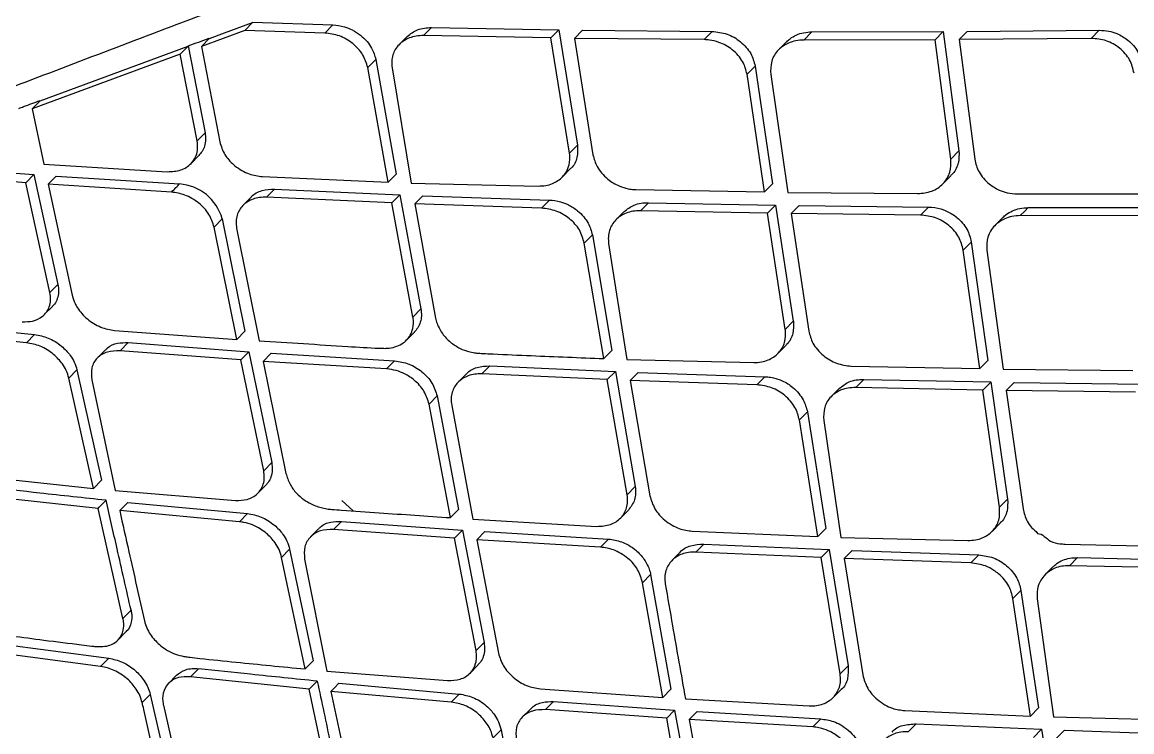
# Model space of a CAD drawing. Extents: x 939 to 1039, y 781 to 934.
# Drawn here: x 1022.764 to 1024.192, y 880.411 to 881.324 of the extents above; entities that cross this region are included whole.
import ezdxf

# ---------------------------------------------------------------- set-up
doc = ezdxf.new("R2010")
doc.units = 0
doc.header["$MEASUREMENT"] = 0
doc.layers.add('1', color=4, linetype='Continuous')

# ---------------------------------------------------------------- blocks, each defined once
blk = doc.blocks.new('Envoy')
at = {"layer": '1', "color": 3, "linetype": 'Continuous', "lineweight": 25}
for p, q in [((84.3708, 82.1359), (84.407, 82.1493)), ((84.3971, 82.139), (84.4074, 82.1494)), ((84.4069, 82.1495), (84.5101, 82.1461)), ((84.4998, 82.1356), (84.5101, 82.1461)), ((84.3971, 82.139), (84.3411, 82.1183)), ((84.3514, 82.1287), (84.3708, 82.1359)), ((84.4998, 82.1356), (84.3971, 82.139)), ((84.606, 82.1312), (84.5956, 82.1207)), ((84.6271, 82.1323), (84.6374, 82.1427)), ((84.7909, 82.1292), (84.6271, 82.1323)), ((84.6374, 82.1427), (84.8012, 82.1396)), ((84.8012, 82.1396), (84.7909, 82.1292)), ((84.8012, 82.1396), (84.8251, 81.9914)), ((84.8211, 82.1287), (84.8314, 82.1392)), ((84.8314, 82.1392), (84.9983, 82.1376)), ((84.988, 82.1271), (84.9983, 82.1376)), ((85.1165, 82.1266), (85.1268, 82.1371)), ((85.1268, 82.1371), (85.2957, 82.1375)), ((85.2853, 82.1269), (85.2957, 82.1374)), ((85.2957, 82.1375), (85.316, 81.9838)), ((85.3265, 82.1376), (85.4966, 82.1392)), ((85.4862, 82.1287), (85.4966, 82.1392)), ((84.1337, 82.0483), (84.3243, 82.1187)), ((84.3139, 82.1082), (84.3242, 82.1187)), ((84.3242, 82.1189), (84.3459, 82.0073)), ((84.3514, 82.1288), (84.3411, 82.1183)), ((84.3411, 82.1183), (84.3648, 81.9954)), ((84.8148, 81.9809), (84.7909, 82.1292)), ((84.8211, 82.1287), (84.845, 81.9788)), ((84.988, 82.1271), (84.8211, 82.1287)), ((85.0944, 82.1245), (85.0839, 82.1139)), ((85.2853, 82.1269), (85.1165, 82.1266)), ((85.3056, 81.9733), (85.2853, 82.1269)), ((85.4862, 82.1287), (85.3161, 82.1271)), ((85.3161, 82.1271), (85.3362, 81.9733)), ((84.3139, 82.1082), (84.1234, 82.0378)), ((84.3356, 81.9969), (84.3139, 82.1082)), ((84.5552, 82.0911), (84.5655, 82.1016)), ((84.5815, 81.9436), (84.5552, 82.0911)), ((84.5655, 82.1016), (84.5918, 81.9541)), ((84.5865, 82.0906), (84.611, 81.9425)), ((85.0536, 82.093), (85.0433, 82.0825)), ((85.0537, 82.093), (85.076, 81.9414)), ((85.0657, 81.931), (85.0433, 82.0825)), ((85.0737, 82.0823), (85.0958, 81.9305)), ((84.1234, 82.0378), (84.1337, 82.0483)), ((84.1234, 82.0378), (84.1384, 81.9669)), ((84.3459, 82.0073), (84.3356, 81.9969)), ((84.8148, 81.9809), (84.8251, 81.9914)), ((84.3275, 81.9674), (84.3378, 81.9778)), ((85.3056, 81.9733), (85.316, 81.9838)), ((83.9707, 81.9655), (84.1257, 81.9534)), ((84.1384, 81.9669), (84.2973, 81.9571)), ((84.8055, 81.9502), (84.8158, 81.9606)), ((84.1154, 81.9429), (83.9604, 81.955)), ((84.1154, 81.9429), (84.1257, 81.9534)), ((84.1257, 81.9534), (84.1565, 81.8121)), ((84.144, 81.9409), (84.1543, 81.9514)), ((84.1543, 81.9514), (84.3129, 81.9413)), ((84.4199, 81.9507), (84.5815, 81.9437)), ((84.5815, 81.9436), (84.5918, 81.9541)), ((85.2952, 81.9415), (85.3055, 81.9519)), ((84.1462, 81.8017), (84.1154, 81.9429)), ((84.3026, 81.9308), (84.144, 81.9409)), ((84.144, 81.9409), (84.1748, 81.798)), ((84.425, 81.9242), (84.4353, 81.9346)), ((84.4353, 81.9346), (84.5967, 81.9274)), ((84.611, 81.9425), (84.7745, 81.9386)), ((84.9001, 81.934), (85.0657, 81.931)), ((85.0657, 81.931), (85.076, 81.9414)), ((84.405, 81.9243), (84.3946, 81.9137)), ((84.5864, 81.9169), (84.425, 81.9242)), ((84.5864, 81.9169), (84.5967, 81.9273)), ((84.5967, 81.9274), (84.6236, 81.7805)), ((84.6158, 81.9158), (84.6261, 81.9262)), ((84.6261, 81.9262), (84.7892, 81.9206)), ((84.7789, 81.9102), (84.7891, 81.9206)), ((84.9061, 81.9068), (84.9164, 81.9172)), ((84.9164, 81.9172), (85.0801, 81.914)), ((85.0958, 81.9305), (85.2627, 81.9289)), ((85.3912, 81.9284), (85.5599, 81.9286)), ((84.6133, 81.77), (84.5864, 81.9169)), ((84.6158, 81.9158), (84.6425, 81.7686)), ((84.7789, 81.9102), (84.6158, 81.9158)), ((84.8849, 81.9056), (84.8745, 81.8951)), ((85.0698, 81.9035), (84.9061, 81.9068)), ((85.0801, 81.914), (85.0698, 81.9035)), ((85.0925, 81.7541), (85.0698, 81.9035)), ((85.0801, 81.914), (85.1028, 81.7646)), ((85.0999, 81.9031), (85.1102, 81.9135)), ((85.2666, 81.9012), (85.0999, 81.9031)), ((85.0999, 81.9031), (85.1227, 81.752)), ((85.1102, 81.9135), (85.2769, 81.9116)), ((85.2666, 81.9012), (85.2769, 81.9116)), ((85.4052, 81.9109), (85.5737, 81.911)), ((84.3576, 81.8859), (84.3679, 81.8963)), ((84.3679, 81.8963), (84.397, 81.7517)), ((85.3727, 81.8984), (85.3623, 81.8878)), ((85.5634, 81.9004), (85.3949, 81.9005)), ((84.3867, 81.7412), (84.3576, 81.8859)), ((84.3865, 81.8842), (84.4154, 81.7393)), ((84.8339, 81.8653), (84.8442, 81.8757)), ((84.8442, 81.8757), (84.8692, 81.727)), ((84.859, 81.7165), (84.8339, 81.8653)), ((84.8652, 81.8648), (84.8885, 81.7154)), ((85.3215, 81.8562), (85.3319, 81.8666)), ((85.3319, 81.8667), (85.3531, 81.714)), ((85.3428, 81.7036), (85.3215, 81.8562)), ((85.3519, 81.8559), (85.3729, 81.7031)), ((84.1462, 81.8017), (84.1565, 81.8121)), ((84.139, 81.7731), (84.1494, 81.7835)), ((84.6133, 81.77), (84.6236, 81.7805)), ((83.9729, 81.7625), (84.1265, 81.7474)), ((85.0925, 81.7541), (85.1028, 81.7646)), ((84.1162, 81.7369), (83.9625, 81.752)), ((84.1162, 81.7369), (84.1265, 81.7474)), ((84.2295, 81.7527), (84.3867, 81.7412)), ((84.3867, 81.7412), (84.397, 81.7517)), ((84.6049, 81.7402), (84.6152, 81.7506)), ((84.2366, 81.7266), (84.2469, 81.7371)), ((84.2469, 81.7371), (84.4023, 81.7254)), ((85.083, 81.7231), (85.0933, 81.7335)), ((84.2178, 81.7279), (84.2073, 81.7173)), ((84.392, 81.715), (84.2366, 81.7266)), ((84.4023, 81.7254), (84.392, 81.715)), ((84.4023, 81.7254), (84.4316, 81.5826)), ((84.4207, 81.713), (84.431, 81.7235)), ((84.431, 81.7235), (84.5898, 81.7137)), ((84.859, 81.7165), (84.8692, 81.727)), ((84.4213, 81.5722), (84.392, 81.715)), ((84.4207, 81.713), (84.45, 81.5686)), ((84.5795, 81.7032), (84.4207, 81.713)), ((84.5795, 81.7032), (84.5898, 81.7137)), ((84.7021, 81.6968), (84.7124, 81.7072)), ((84.7124, 81.7072), (84.8738, 81.7)), ((84.8885, 81.7154), (85.0519, 81.7115)), ((85.1774, 81.7068), (85.3428, 81.7036)), ((85.3428, 81.7036), (85.3531, 81.714)), ((85.3729, 81.7031), (85.5396, 81.7012)), ((84.1706, 81.6914), (84.1809, 81.7019)), ((84.2024, 81.5495), (84.1706, 81.6914)), ((84.1809, 81.7019), (84.2127, 81.56)), ((84.2001, 81.6892), (84.2302, 81.5467)), ((84.6819, 81.6966), (84.6716, 81.6862)), ((84.8635, 81.6896), (84.7021, 81.6968)), ((84.8635, 81.6896), (84.8738, 81.7)), ((84.8891, 81.5413), (84.8635, 81.6896)), ((84.8738, 81.7), (84.8994, 81.5517)), ((84.9033, 81.6988), (84.893, 81.6884)), ((84.9033, 81.6988), (85.0663, 81.6932)), ((85.056, 81.6828), (85.0663, 81.6932)), ((85.1832, 81.6793), (85.1935, 81.6898)), ((85.1935, 81.6898), (85.357, 81.6864)), ((85.056, 81.6828), (84.893, 81.6884)), ((84.893, 81.6884), (84.9183, 81.5399)), ((85.1619, 81.6781), (85.1515, 81.6676)), ((85.3467, 81.6759), (85.1832, 81.6793)), ((85.3467, 81.6759), (85.357, 81.6863)), ((85.3683, 81.5253), (85.3467, 81.6759)), ((85.357, 81.6864), (85.3786, 81.5357)), ((85.3768, 81.6754), (85.3871, 81.6858)), ((85.3768, 81.6754), (85.3984, 81.5231)), ((85.5432, 81.6733), (85.3768, 81.6754)), ((85.3871, 81.6858), (85.5535, 81.6837)), ((84.6444, 81.6684), (84.6342, 81.6579)), ((84.6445, 81.6684), (84.6721, 81.5222)), ((84.6618, 81.5118), (84.6342, 81.6579)), ((84.6632, 81.6563), (84.6906, 81.5099)), ((85.1107, 81.6375), (85.121, 81.648)), ((85.121, 81.648), (85.1447, 81.4979)), ((85.1345, 81.4875), (85.1107, 81.6375)), ((85.1419, 81.637), (85.1639, 81.4864)), ((84.4213, 81.5722), (84.4316, 81.5826)), ((84.05, 81.5659), (84.2024, 81.5495)), ((84.2024, 81.5495), (84.2127, 81.56)), ((84.2302, 81.5467), (84.385, 81.5339)), ((84.4138, 81.5433), (84.4241, 81.5537)), ((84.8994, 81.5517), (84.8891, 81.5413)), ((84.2081, 81.5237), (84.0561, 81.5404)), ((84.236, 81.5209), (84.2463, 81.5314)), ((84.2464, 81.5314), (84.4006, 81.517)), ((84.5217, 81.534), (84.5366, 81.5207)), ((85.3683, 81.5253), (85.3786, 81.5357)), ((84.2402, 81.3821), (84.2081, 81.5237)), ((84.3903, 81.5065), (84.236, 81.5209)), ((84.6618, 81.5118), (84.6721, 81.5222)), ((84.8804, 81.5112), (84.8907, 81.5216)), ((84.3903, 81.5065), (84.4006, 81.517)), ((84.5111, 81.4966), (84.5214, 81.507)), ((84.5214, 81.507), (84.6771, 81.4957)), ((84.6906, 81.5099), (84.8499, 81.5006)), ((85.3585, 81.4941), (85.3688, 81.5045)), ((84.492, 81.4976), (84.4816, 81.4871)), ((84.6669, 81.4853), (84.5111, 81.4966)), ((84.6771, 81.4957), (84.7049, 81.3513)), ((84.6956, 81.4834), (84.7059, 81.4938)), ((84.7059, 81.4938), (84.8649, 81.4842)), ((84.9728, 81.4944), (85.1345, 81.4875)), ((85.1345, 81.4875), (85.1447, 81.4979)), ((84.6946, 81.3409), (84.6669, 81.4853)), ((84.8547, 81.4738), (84.6956, 81.4834)), ((84.6956, 81.4834), (84.7234, 81.3374)), ((84.8547, 81.4738), (84.8649, 81.4842)), ((84.9773, 81.4674), (84.9876, 81.4778)), ((84.9876, 81.4778), (85.1491, 81.4707)), ((85.164, 81.4864), (85.3274, 81.4824)), ((85.4528, 81.4776), (85.6179, 81.4741)), ((84.4444, 81.4607), (84.4547, 81.4711)), ((84.4745, 81.317), (84.4444, 81.4607)), ((84.4547, 81.4711), (84.4848, 81.3275)), ((84.957, 81.4671), (84.9467, 81.4567)), ((85.1388, 81.4603), (84.9773, 81.4674)), ((85.1388, 81.4603), (85.1491, 81.4707)), ((85.163, 81.3107), (85.1388, 81.4603)), ((85.1491, 81.4707), (85.1733, 81.3211)), ((85.1683, 81.4591), (85.1785, 81.4695)), ((85.1785, 81.4695), (85.3415, 81.4639)), ((85.3312, 81.4535), (85.3415, 81.4639)), ((85.4583, 81.4499), (85.4685, 81.4603)), ((85.4685, 81.4603), (85.6319, 81.4567)), ((84.474, 81.4585), (84.5024, 81.3143)), ((85.1683, 81.4591), (85.1923, 81.3093)), ((85.3312, 81.4535), (85.1683, 81.4591)), ((85.4369, 81.4486), (85.4265, 81.4381)), ((85.6216, 81.4463), (85.4583, 81.4499)), ((84.9089, 81.4281), (84.9192, 81.4385)), ((84.9192, 81.4385), (84.9454, 81.2909)), ((84.9351, 81.2805), (84.9089, 81.4281)), ((85.3855, 81.4078), (85.3957, 81.4182)), ((85.3958, 81.4182), (85.4182, 81.2668)), ((85.408, 81.2564), (85.3855, 81.4078)), ((85.4167, 81.4073), (85.4375, 81.2553)), ((84.2402, 81.3821), (84.2506, 81.3926)), ((84.2337, 81.3541), (84.2441, 81.3647)), ((84.0726, 81.3504), (84.2219, 81.3309)), ((84.6946, 81.3409), (84.7049, 81.3513)), ((84.2115, 81.3204), (84.0621, 81.3398)), ((84.2115, 81.3204), (84.2219, 81.3309)), ((84.3272, 81.3069), (84.3375, 81.3174)), ((84.4745, 81.317), (84.4848, 81.3274)), ((84.6868, 81.3117), (84.697, 81.322)), ((85.1733, 81.3211), (85.163, 81.3107)), ((84.3092, 81.3091), (84.2988, 81.2985)), ((84.4799, 81.2909), (84.3272, 81.3069)), ((84.5024, 81.3143), (84.6577, 81.3021)), ((84.4799, 81.2909), (84.4903, 81.3014)), ((84.5103, 81.1475), (84.48, 81.2909)), ((84.5182, 81.2987), (84.673, 81.2848)), ((84.7773, 81.2914), (84.9351, 81.2805)), ((84.9351, 81.2805), (84.9454, 81.2909)), ((85.1541, 81.2803), (85.1643, 81.2906)), ((84.2649, 81.2738), (84.2753, 81.2843)), ((84.2753, 81.2843), (84.3077, 81.143)), ((84.6627, 81.2744), (84.5079, 81.2882)), ((84.5079, 81.2882), (84.538, 81.1445)), ((84.6627, 81.2744), (84.673, 81.2848)), ((84.7838, 81.2647), (84.7941, 81.2751)), ((84.7941, 81.2751), (84.9501, 81.2641)), ((84.9639, 81.2787), (85.1234, 81.2695)), ((84.2923, 81.2705), (84.3244, 81.1289)), ((84.7645, 81.2655), (84.7541, 81.255)), ((84.9399, 81.2537), (84.7838, 81.2647)), ((84.9399, 81.2537), (84.9501, 81.2641)), ((84.9501, 81.2641), (84.9764, 81.1182)), ((84.9687, 81.2519), (84.9789, 81.2623)), ((84.9789, 81.2623), (85.1381, 81.2528)), ((85.2463, 81.2634), (85.408, 81.2564)), ((85.408, 81.2564), (85.4182, 81.2668)), ((84.9661, 81.1078), (84.9399, 81.2537)), ((84.9687, 81.2519), (84.9949, 81.1043)), ((85.1279, 81.2425), (84.9687, 81.2519)), ((85.1279, 81.2425), (85.1381, 81.2528)), ((85.2506, 81.2362), (85.2609, 81.2465)), ((85.2609, 81.2465), (85.4224, 81.2394)), ((85.4375, 81.2553), (85.6008, 81.2512)), ((84.7165, 81.2282), (84.7268, 81.2386)), ((84.7268, 81.2386), (84.7552, 81.0932)), ((85.4121, 81.229), (85.4223, 81.2394)), ((85.4224, 81.2394), (85.4452, 81.0884)), ((85.4518, 81.2382), (85.4416, 81.2278)), ((85.4518, 81.2382), (85.6147, 81.2325))]:
    blk.add_line(p, q, dxfattribs=at)
at = {"layer": '1', "color": 3, "linetype": 'Continuous', "lineweight": 25, "flags": 128}
for points in [[(85.3949, 81.9005), (85.4007, 81.9063), (85.4052, 81.9109)], [(84.6669, 81.4853), (84.6726, 81.4911), (84.6771, 81.4957)], [(84.5182, 81.2987), (84.5124, 81.2928), (84.5079, 81.2882)]]:
    blk.add_lwpolyline(points, dxfattribs=at)
at = {"layer": '1', "color": 3, "linetype": 'Continuous', "lineweight": 25}
blk.add_arc((84.3087, 81.88), 0.0614, 15.3891, 86.1045, dxfattribs=at)
for points, knots in [([(82.9003, 82.122), (82.948, 82.1489), (83.0435, 82.2028), (83.2056, 82.2912), (83.3843, 82.391), (83.5837, 82.5031), (83.8037, 82.6288), (84.0414, 82.7682), (84.2936, 82.9164), (84.5847, 83.0881), (84.914, 83.2811), (85.28, 83.4917), (85.6514, 83.7004), (86.0276, 83.9054), (86.4073, 84.1061), (86.6633, 84.2348), (86.7912, 84.2991)], [0, 0, 0, 0, 0.062319, 0.124752, 0.187451, 0.250906, 0.314486, 0.37751, 0.44061, 0.503895, 0.587131, 0.669779, 0.75236, 0.835034, 0.917583, 1, 1, 1, 1]), ([(83.0803, 81.9946), (83.0877, 81.9984), (83.1292, 82.0199), (83.2084, 82.0598), (83.3087, 82.1138), (83.4086, 82.1676), (83.5061, 82.2176), (83.6202, 82.2753), (83.753, 82.3442), (83.9047, 82.4253), (84.0792, 82.5127), (84.2598, 82.6031), (84.4553, 82.7005), (84.6651, 82.804), (84.8883, 82.9136), (85.1175, 83.0247), (85.3498, 83.1347), (85.5891, 83.246), (85.8073, 83.3459), (85.998, 83.4315), (86.1656, 83.5055), (86.3436, 83.5827), (86.5199, 83.6584), (86.675, 83.7242), (86.767, 83.7614), (86.8068, 83.7775)], [0, 0, 0, 0, 0.0097383, 0.0546015, 0.1000331, 0.1320561, 0.1702625, 0.2056371, 0.2487951, 0.3001588, 0.3461506, 0.3974851, 0.4466417, 0.498592, 0.5558792, 0.6112052, 0.6642788, 0.7210908, 0.7793451, 0.8161975, 0.852883, 0.8945569, 0.9379496, 0.9731377, 1, 1, 1, 1]), ([(86.8126, 83.763), (86.6663, 83.7022), (86.3733, 83.5804), (85.9388, 83.3903), (85.5097, 83.1941), (85.0875, 82.9951), (84.7287, 82.8188), (84.431, 82.6721), (84.1922, 82.5517), (83.9632, 82.4399), (83.7329, 82.3199), (83.4986, 82.2077), (83.2759, 82.0934), (83.1457, 82.0274), (83.0805, 81.9944)], [0, 0, 0, 0, 0.099304, 0.198802, 0.298385, 0.398317, 0.498406, 0.560917, 0.623789, 0.687365, 0.750255, 0.83339, 0.916532, 1, 1, 1, 1]), ([(83.2857, 81.7469), (83.3439, 81.7701), (83.4609, 81.8167), (83.6646, 81.8974), (83.8851, 81.984), (84.1224, 82.0758), (84.3738, 82.1712), (84.6847, 82.2864), (85.0594, 82.4209), (85.5001, 82.5704), (85.9561, 82.7171), (86.269, 82.8073), (86.4257, 82.8524)], [0, 0, 0, 0, 0.0809764, 0.1627061, 0.2454562, 0.3257698, 0.4077133, 0.4912675, 0.6164636, 0.7433262, 0.8714638, 1, 1, 1, 1]), ([(84.5101, 82.1461), (84.5152, 82.1455), (84.5238, 82.1446), (84.536, 82.1395), (84.546, 82.1331), (84.5544, 82.125), (84.5618, 82.1146), (84.5641, 82.1065), (84.5655, 82.1016)], [0, 0, 0, 0, 0.199667, 0.336019, 0.496451, 0.64772, 0.782197, 1, 1, 1, 1]), ([(84.5552, 82.0911), (84.5535, 82.0968), (84.55, 82.1082), (84.5365, 82.1227), (84.519, 82.1331), (84.5062, 82.1348), (84.4998, 82.1356)], [0, 0, 0, 0, 0.24988, 0.499987, 0.75005, 1, 1, 1, 1]), ([(84.6271, 82.1323), (84.6238, 82.1322), (84.6174, 82.132), (84.6061, 82.1288), (84.5944, 82.1213), (84.5877, 82.1099), (84.5856, 82.0993), (84.5862, 82.0935), (84.5865, 82.0906)], [0, 0, 0, 0, 0.132744, 0.260429, 0.499955, 0.743739, 0.87039, 1, 1, 1, 1]), ([(84.606, 82.1311), (84.6102, 82.1345), (84.6187, 82.1415), (84.6311, 82.1423), (84.6374, 82.1427)], [0, 0, 0, 0, 0.485815, 1, 1, 1, 1]), ([(84.9983, 82.1376), (85.0048, 82.1369), (85.0178, 82.1355), (85.0328, 82.1267), (85.0424, 82.1174), (85.05, 82.107), (85.0522, 82.0985), (85.0537, 82.093)], [0, 0, 0, 0, 0.250688, 0.500644, 0.636008, 0.764451, 1, 1, 1, 1]), ([(85.0945, 82.1244), (85.0958, 82.1257), (85.0993, 82.1292), (85.1066, 82.1333), (85.1161, 82.1365), (85.1232, 82.1369), (85.1268, 82.1371)], [0, 0, 0, 0, 0.166307, 0.433486, 0.711324, 1, 1, 1, 1]), ([(85.3161, 82.1271), (85.3181, 82.1291), (85.3215, 82.1326), (85.325, 82.1361), (85.3265, 82.1376)], [0, 0, 0, 0, 0.560019, 1, 1, 1, 1]), ([(85.4966, 82.1392), (85.5007, 82.139), (85.5083, 82.1386), (85.5211, 82.1345), (85.5321, 82.1281), (85.5407, 82.1196), (85.5483, 82.1091), (85.5504, 82.1002), (85.5517, 82.0944)], [0, 0, 0, 0, 0.157981, 0.294595, 0.502871, 0.632647, 0.758848, 1, 1, 1, 1]), ([(84.3242, 82.119), (84.3287, 82.1207), (84.3376, 82.124), (84.3466, 82.1273), (84.3511, 82.1289)], [0, 0, 0, 0, 0.500018, 1, 1, 1, 1]), ([(85.0433, 82.0825), (85.0419, 82.088), (85.0396, 82.0966), (85.032, 82.107), (85.0224, 82.1163), (85.0095, 82.1234), (84.9967, 82.1267), (84.9903, 82.127), (84.988, 82.1271)], [0, 0, 0, 0, 0.236513, 0.364987, 0.500024, 0.749152, 0.908745, 1, 1, 1, 1]), ([(85.1165, 82.1266), (85.1129, 82.1264), (85.106, 82.126), (85.0944, 82.1222), (85.0848, 82.1158), (85.0782, 82.1072), (85.0734, 82.0969), (85.0736, 82.0881), (85.0737, 82.0823)], [0, 0, 0, 0, 0.142234, 0.27314, 0.500131, 0.626913, 0.752567, 1, 1, 1, 1]), ([(85.5413, 82.0839), (85.5399, 82.0897), (85.5378, 82.0986), (85.5302, 82.1092), (85.5207, 82.1183), (85.5057, 82.1269), (85.4927, 82.1281), (85.4862, 82.1287)], [0, 0, 0, 0, 0.243092, 0.370078, 0.500547, 0.749826, 1, 1, 1, 1]), ([(84.1123, 82.0409), (84.1158, 82.0422), (84.1229, 82.0448), (84.1299, 82.0474), (84.1335, 82.0487)], [0, 0, 0, 0, 0.499941, 1, 1, 1, 1]), ([(84.1064, 82.0386), (84.1074, 82.039), (84.1094, 82.0397), (84.1114, 82.0405), (84.1123, 82.0408)], [0, 0, 0, 0, 0.50007, 1, 1, 1, 1]), ([(84.3459, 82.0073), (84.3463, 82.0043), (84.3471, 81.9984), (84.3455, 81.9901), (84.3425, 81.9831), (84.3392, 81.9795), (84.3377, 81.9778)], [0, 0, 0, 0, 0.268711, 0.530711, 0.786179, 1, 1, 1, 1]), ([(84.2973, 81.9571), (84.3033, 81.9574), (84.3152, 81.9579), (84.3273, 81.966), (84.3337, 81.9753), (84.3369, 81.9854), (84.3361, 81.9926), (84.3356, 81.9969)], [0, 0, 0, 0, 0.249336, 0.498921, 0.664451, 0.803191, 1, 1, 1, 1]), ([(84.3648, 81.9954), (84.3665, 81.9898), (84.3699, 81.9793), (84.3787, 81.9694), (84.3865, 81.9629), (84.393, 81.9585), (84.405, 81.9527), (84.4141, 81.9515), (84.4199, 81.9507)], [0, 0, 0, 0, 0.249681, 0.472363, 0.499675, 0.639056, 0.769045, 1, 1, 1, 1]), ([(84.8251, 81.9914), (84.8253, 81.9861), (84.8255, 81.9753), (84.821, 81.9644), (84.816, 81.9611), (84.8156, 81.9608)], [0, 0, 0, 0, 0.470581, 0.95421, 1, 1, 1, 1]), ([(84.7745, 81.9386), (84.7778, 81.9387), (84.7842, 81.939), (84.7954, 81.9423), (84.8047, 81.9484), (84.8114, 81.9573), (84.8151, 81.9668), (84.8159, 81.9756), (84.8149, 81.9804), (84.8148, 81.9809)], [0, 0, 0, 0, 0.133256, 0.261067, 0.499665, 0.625171, 0.774524, 0.975789, 1, 1, 1, 1]), ([(84.845, 81.9788), (84.8464, 81.9736), (84.8487, 81.9654), (84.8561, 81.955), (84.8652, 81.946), (84.8771, 81.9388), (84.8889, 81.9351), (84.8959, 81.9342), (84.899, 81.9341), (84.8999, 81.934), (84.9001, 81.934), (84.9001, 81.934), (84.9001, 81.934), (84.9001, 81.934)], [0, 0, 0, 0, 0.224437, 0.355975, 0.499955, 0.716921, 0.87282, 0.967238, 0.991327, 0.997595, 0.999278, 0.999906, 1, 1, 1, 1]), ([(85.316, 81.9838), (85.3161, 81.9789), (85.3163, 81.9683), (85.3111, 81.9575), (85.3062, 81.9529), (85.3053, 81.952)], [0, 0, 0, 0, 0.420031, 0.889328, 1, 1, 1, 1]), ([(85.2627, 81.9289), (85.269, 81.9295), (85.2815, 81.9307), (85.294, 81.9393), (85.301, 81.9484), (85.3058, 81.9588), (85.3057, 81.9675), (85.3056, 81.9733)], [0, 0, 0, 0, 0.249736, 0.499416, 0.628421, 0.754964, 1, 1, 1, 1]), ([(85.3362, 81.9733), (85.3376, 81.9676), (85.3398, 81.9589), (85.3473, 81.9485), (85.3557, 81.9401), (85.3664, 81.9337), (85.3789, 81.9292), (85.3868, 81.9287), (85.3912, 81.9284)], [0, 0, 0, 0, 0.237463, 0.365716, 0.499842, 0.691271, 0.831059, 1, 1, 1, 1]), ([(84.3026, 81.9308), (84.3045, 81.9328), (84.3079, 81.9362), (84.3114, 81.9397), (84.3129, 81.9413)], [0, 0, 0, 0, 0.56002, 1, 1, 1, 1]), ([(84.4051, 81.9242), (84.4053, 81.9245), (84.4087, 81.9286), (84.4186, 81.9338), (84.4298, 81.9344), (84.4353, 81.9346)], [0, 0, 0, 0, 0.03897, 0.531996, 1, 1, 1, 1]), ([(84.3576, 81.8859), (84.3558, 81.8914), (84.3522, 81.9025), (84.3406, 81.9151), (84.3293, 81.9228), (84.3174, 81.9286), (84.3083, 81.9299), (84.3026, 81.9308)], [0, 0, 0, 0, 0.249544, 0.499846, 0.638936, 0.769081, 1, 1, 1, 1]), ([(84.425, 81.9242), (84.422, 81.9242), (84.4158, 81.9242), (84.4047, 81.9214), (84.3935, 81.9144), (84.3872, 81.9034), (84.3854, 81.8931), (84.3862, 81.8872), (84.3865, 81.8842)], [0, 0, 0, 0, 0.126348, 0.25188, 0.499769, 0.733187, 0.862516, 1, 1, 1, 1]), ([(84.7892, 81.9206), (84.7938, 81.9202), (84.8021, 81.9193), (84.8144, 81.9143), (84.8248, 81.9077), (84.8331, 81.8994), (84.8405, 81.889), (84.8428, 81.8808), (84.8442, 81.8757)], [0, 0, 0, 0, 0.184019, 0.325788, 0.500495, 0.645795, 0.777633, 1, 1, 1, 1]), ([(84.885, 81.9055), (84.8891, 81.9088), (84.8953, 81.9139), (84.9068, 81.9169), (84.9132, 81.9171), (84.9164, 81.9172)], [0, 0, 0, 0, 0.476387, 0.736347, 1, 1, 1, 1]), ([(84.8339, 81.8653), (84.8322, 81.871), (84.8289, 81.8825), (84.8154, 81.8972), (84.798, 81.9077), (84.7852, 81.9093), (84.7789, 81.9102)], [0, 0, 0, 0, 0.250056, 0.499979, 0.749945, 1, 1, 1, 1]), ([(84.9061, 81.9068), (84.9028, 81.9067), (84.8963, 81.9065), (84.885, 81.9032), (84.8733, 81.8957), (84.8665, 81.8842), (84.8644, 81.8735), (84.8649, 81.8677), (84.8652, 81.8648)], [0, 0, 0, 0, 0.134099, 0.262242, 0.500014, 0.745241, 0.871528, 1, 1, 1, 1]), ([(85.2769, 81.9116), (85.2821, 81.9112), (85.2913, 81.9103), (85.3032, 81.9052), (85.3099, 81.901), (85.3156, 81.8964), (85.3208, 81.8913), (85.3283, 81.8808), (85.3304, 81.8722), (85.3319, 81.8667)], [0, 0, 0, 0, 0.203403, 0.355214, 0.485554, 0.503037, 0.636391, 0.763794, 1, 1, 1, 1]), ([(85.3729, 81.8982), (85.3741, 81.8995), (85.3774, 81.9029), (85.3847, 81.907), (85.3943, 81.9103), (85.4015, 81.9107), (85.4052, 81.9109)], [0, 0, 0, 0, 0.153405, 0.423233, 0.705446, 1, 1, 1, 1]), ([(85.3215, 81.8562), (85.3201, 81.8618), (85.3179, 81.8705), (85.3103, 81.8809), (85.3009, 81.8902), (85.2859, 81.899), (85.273, 81.9005), (85.2666, 81.9012)], [0, 0, 0, 0, 0.238726, 0.36686, 0.500565, 0.749929, 1, 1, 1, 1]), ([(85.3949, 81.9005), (85.3912, 81.9003), (85.3842, 81.8999), (85.3727, 81.896), (85.3631, 81.8896), (85.3565, 81.8809), (85.3517, 81.8706), (85.3518, 81.8618), (85.3519, 81.8559)], [0, 0, 0, 0, 0.144954, 0.276752, 0.500143, 0.627813, 0.753774, 1, 1, 1, 1]), ([(84.1566, 81.8121), (84.157, 81.8088), (84.158, 81.8023), (84.1561, 81.7937), (84.1531, 81.7874), (84.1502, 81.7847), (84.1492, 81.7837)], [0, 0, 0, 0, 0.304704, 0.592071, 0.862124, 1, 1, 1, 1]), ([(84.1105, 81.764), (84.1151, 81.764), (84.1251, 81.764), (84.1355, 81.7693), (84.1422, 81.7762), (84.1458, 81.7833), (84.1476, 81.7919), (84.1467, 81.7984), (84.1462, 81.8016)], [0, 0, 0, 0, 0.199756, 0.432208, 0.561487, 0.699183, 0.845353, 1, 1, 1, 1]), ([(84.1748, 81.798), (84.1759, 81.7945), (84.1775, 81.789), (84.1835, 81.7785), (84.1917, 81.7692), (84.2026, 81.7615), (84.2144, 81.7553), (84.2235, 81.7537), (84.2295, 81.7527)], [0, 0, 0, 0, 0.161113, 0.250933, 0.500049, 0.630502, 0.757417, 1, 1, 1, 1]), ([(84.6236, 81.7805), (84.6239, 81.7775), (84.6246, 81.7716), (84.6231, 81.7634), (84.62, 81.7562), (84.6167, 81.7524), (84.6151, 81.7507)], [0, 0, 0, 0, 0.26341, 0.521708, 0.775061, 1, 1, 1, 1]), ([(84.5745, 81.7298), (84.5765, 81.7297), (84.5819, 81.7297), (84.5904, 81.7312), (84.5989, 81.735), (84.6054, 81.7403), (84.6104, 81.7469), (84.6139, 81.7561), (84.6144, 81.7646), (84.6134, 81.7695), (84.6133, 81.77)], [0, 0, 0, 0, 0.07934, 0.224053, 0.374642, 0.500247, 0.624149, 0.77338, 0.973602, 1, 1, 1, 1]), ([(84.6425, 81.7686), (84.6427, 81.7674), (84.6435, 81.764), (84.646, 81.7573), (84.6515, 81.7476), (84.6611, 81.7374), (84.6731, 81.7297), (84.6839, 81.7256), (84.6917, 81.724), (84.6958, 81.7236), (84.6973, 81.7235)], [0, 0, 0, 0, 0.052824, 0.153884, 0.302989, 0.499935, 0.688207, 0.8344, 0.938321, 1, 1, 1, 1]), ([(85.1029, 81.7646), (85.103, 81.7593), (85.1033, 81.7484), (85.0982, 81.738), (85.0936, 81.7341), (85.0931, 81.7336)], [0, 0, 0, 0, 0.45982, 0.939815, 1, 1, 1, 1]), ([(84.1265, 81.7474), (84.1324, 81.7464), (84.1413, 81.7447), (84.153, 81.7386), (84.1631, 81.7314), (84.1717, 81.7222), (84.1781, 81.7116), (84.18, 81.7053), (84.181, 81.7019)], [0, 0, 0, 0, 0.23841, 0.365262, 0.49699, 0.709762, 0.845272, 1, 1, 1, 1]), ([(85.0519, 81.7115), (85.0552, 81.7116), (85.0617, 81.7118), (85.0729, 81.7152), (85.0845, 81.7229), (85.093, 81.737), (85.0927, 81.7484), (85.0926, 81.7541)], [0, 0, 0, 0, 0.135228, 0.2639, 0.500687, 0.749229, 1, 1, 1, 1]), ([(85.1227, 81.752), (85.1241, 81.7467), (85.1263, 81.7383), (85.1337, 81.7278), (85.1433, 81.7183), (85.1583, 81.7092), (85.1711, 81.7076), (85.1774, 81.7068)], [0, 0, 0, 0, 0.227622, 0.358664, 0.500735, 0.750216, 1, 1, 1, 1]), ([(84.1706, 81.6914), (84.1696, 81.6947), (84.1678, 81.7009), (84.1615, 81.7114), (84.1529, 81.7207), (84.1428, 81.728), (84.1311, 81.7342), (84.122, 81.7358), (84.1162, 81.7369)], [0, 0, 0, 0, 0.150945, 0.284879, 0.500953, 0.631906, 0.759283, 1, 1, 1, 1]), ([(84.218, 81.7278), (84.2188, 81.7286), (84.2226, 81.7328), (84.2322, 81.737), (84.2423, 81.7371), (84.2469, 81.7371)], [0, 0, 0, 0, 0.126135, 0.596424, 1, 1, 1, 1]), ([(84.4154, 81.7393), (84.4534, 81.737), (84.5048, 81.7338), (84.5576, 81.7303), (84.5729, 81.7298), (84.5745, 81.7298)], [0, 0, 0, 0, 0.718028, 0.970364, 1, 1, 1, 1]), ([(84.2366, 81.7266), (84.2309, 81.7265), (84.2222, 81.7264), (84.2128, 81.722), (84.205, 81.7159), (84.1987, 81.7051), (84.1997, 81.6945), (84.2001, 81.6892)], [0, 0, 0, 0, 0.243349, 0.370277, 0.500539, 0.75004, 1, 1, 1, 1]), ([(84.6973, 81.7235), (84.698, 81.7234), (84.6999, 81.7233), (84.7064, 81.723), (84.7284, 81.7219), (84.7803, 81.7197), (84.8279, 81.7178), (84.859, 81.7165)], [0, 0, 0, 0, 0.012801, 0.037081, 0.1201012, 0.4239952, 1, 1, 1, 1]), ([(84.6342, 81.6579), (84.6324, 81.6635), (84.6289, 81.6747), (84.6166, 81.6884), (84.6037, 81.6968), (84.5914, 81.7016), (84.5836, 81.7027), (84.5795, 81.7032)], [0, 0, 0, 0, 0.249654, 0.499167, 0.686618, 0.833013, 1, 1, 1, 1]), ([(84.5898, 81.7137), (84.596, 81.7127), (84.6084, 81.7107), (84.6256, 81.7001), (84.6392, 81.6855), (84.6427, 81.6741), (84.6445, 81.6684)], [0, 0, 0, 0, 0.248428, 0.494739, 0.747484, 1, 1, 1, 1]), ([(84.682, 81.6966), (84.6822, 81.6968), (84.6855, 81.7009), (84.6954, 81.7062), (84.7068, 81.7069), (84.7124, 81.7072)], [0, 0, 0, 0, 0.028012, 0.523777, 1, 1, 1, 1]), ([(84.7021, 81.6968), (84.699, 81.6968), (84.6929, 81.6967), (84.6817, 81.6939), (84.6704, 81.6868), (84.6641, 81.6757), (84.6621, 81.6652), (84.6628, 81.6593), (84.6632, 81.6563)], [0, 0, 0, 0, 0.127341, 0.253251, 0.499905, 0.735343, 0.864126, 1, 1, 1, 1]), ([(85.0663, 81.6932), (85.0667, 81.6932), (85.0679, 81.6932), (85.0716, 81.6929), (85.0787, 81.6918), (85.09, 81.6879), (85.1012, 81.6808), (85.1099, 81.672), (85.1173, 81.6615), (85.1196, 81.6532), (85.121, 81.648)], [0, 0, 0, 0, 0.017178, 0.047368, 0.146703, 0.297877, 0.500613, 0.64215, 0.772681, 1, 1, 1, 1]), ([(85.162, 81.6779), (85.166, 81.6812), (85.1722, 81.6863), (85.1837, 81.6894), (85.1902, 81.6897), (85.1935, 81.6898)], [0, 0, 0, 0, 0.466672, 0.73066, 1, 1, 1, 1]), ([(85.1107, 81.6375), (85.1092, 81.643), (85.1069, 81.6515), (85.0994, 81.6619), (85.0899, 81.6713), (85.0751, 81.6803), (85.0624, 81.682), (85.056, 81.6828)], [0, 0, 0, 0, 0.237279, 0.36581, 0.500622, 0.750227, 1, 1, 1, 1]), ([(85.1832, 81.6793), (85.1798, 81.6792), (85.1733, 81.679), (85.162, 81.6757), (85.1504, 81.6681), (85.1416, 81.6542), (85.1418, 81.6428), (85.1419, 81.637)], [0, 0, 0, 0, 0.135986, 0.264891, 0.500681, 0.74782, 1, 1, 1, 1]), ([(84.4316, 81.5826), (84.432, 81.5793), (84.4329, 81.5729), (84.431, 81.5642), (84.4279, 81.5578), (84.425, 81.5549), (84.4239, 81.5538)], [0, 0, 0, 0, 0.299345, 0.582958, 0.850851, 1, 1, 1, 1]), ([(84.385, 81.5339), (84.3901, 81.534), (84.4009, 81.5342), (84.4116, 81.5404), (84.4179, 81.5479), (84.4211, 81.555), (84.4226, 81.5632), (84.4217, 81.5691), (84.4213, 81.5722)], [0, 0, 0, 0, 0.222563, 0.462629, 0.590011, 0.722005, 0.858644, 1, 1, 1, 1]), ([(84.45, 81.5686), (84.4514, 81.5639), (84.4541, 81.5551), (84.4627, 81.5435), (84.4723, 81.5351), (84.4836, 81.5283), (84.4948, 81.5245), (84.5019, 81.5233), (84.5043, 81.5229)], [0, 0, 0, 0, 0.210991, 0.397456, 0.559351, 0.696667, 0.896887, 1, 1, 1, 1]), ([(84.2185, 81.5342), (84.19, 81.5372), (84.1391, 81.5426), (84.0887, 81.5484), (84.0665, 81.551)], [0, 0, 0, 0, 0.560005, 1, 1, 1, 1]), ([(84.8994, 81.5517), (84.8997, 81.5488), (84.9003, 81.543), (84.8985, 81.5321), (84.8937, 81.5258), (84.8906, 81.5216)], [0, 0, 0, 0, 0.257953, 0.512668, 1, 1, 1, 1]), ([(84.2081, 81.5237), (84.2101, 81.5257), (84.2135, 81.5292), (84.217, 81.5327), (84.2185, 81.5342)], [0, 0, 0, 0, 0.559984, 1, 1, 1, 1]), ([(84.2506, 81.3926), (84.2446, 81.419), (84.2339, 81.4662), (84.2232, 81.5134), (84.2185, 81.5342)], [0, 0, 0, 0, 0.559996, 1, 1, 1, 1]), ([(84.8499, 81.5006), (84.856, 81.5009), (84.868, 81.5016), (84.8816, 81.5107), (84.8881, 81.5219), (84.8901, 81.5325), (84.8894, 81.5383), (84.8891, 81.5413)], [0, 0, 0, 0, 0.252629, 0.499393, 0.73891, 0.866864, 1, 1, 1, 1]), ([(84.9183, 81.5399), (84.92, 81.5342), (84.9234, 81.5228), (84.9349, 81.51), (84.9463, 81.5021), (84.9582, 81.4964), (84.9672, 81.4952), (84.9728, 81.4944)], [0, 0, 0, 0, 0.249639, 0.499228, 0.644584, 0.776624, 1, 1, 1, 1]), ([(85.3786, 81.5357), (85.3787, 81.5305), (85.379, 81.5198), (85.3739, 81.5093), (85.3693, 81.5052), (85.3686, 81.5046)], [0, 0, 0, 0, 0.447123, 0.923052, 1, 1, 1, 1]), ([(84.236, 81.5209), (84.2399, 81.5033), (84.2505, 81.4559), (84.2611, 81.4087), (84.2678, 81.379)], [0, 0, 0, 0, 0.372711, 1, 1, 1, 1]), ([(84.5043, 81.5229), (84.5044, 81.5229), (84.5049, 81.5229), (84.5065, 81.5227), (84.5121, 81.5222), (84.5335, 81.5207), (84.5844, 81.517), (84.6312, 81.5139), (84.6618, 81.5118)], [0, 0, 0, 0, 0.0031268, 0.0093099, 0.0308811, 0.110945, 0.4186753, 1, 1, 1, 1]), ([(85.3274, 81.4824), (85.3307, 81.4825), (85.3373, 81.4827), (85.3485, 81.4862), (85.36, 81.494), (85.3687, 81.5081), (85.3684, 81.5196), (85.3683, 81.5253)], [0, 0, 0, 0, 0.137568, 0.267038, 0.50073, 0.751144, 1, 1, 1, 1]), ([(85.3984, 81.5231), (85.3998, 81.5178), (85.4021, 81.5095), (85.4091, 81.4981), (85.4149, 81.495), (85.417, 81.4914), (85.4236, 81.4916), (85.431, 81.4803), (85.4441, 81.4783), (85.4504, 81.4778), (85.4528, 81.4776)], [0, 0, 0, 0, 0.232178, 0.361843, 0.499915, 0.500127, 0.500157, 0.749325, 0.906243, 1, 1, 1, 1]), ([(84.5969, 80.1986), (84.3726, 80.4148), (84.0358, 80.7394), (83.641, 81.1204), (83.4428, 81.309), (83.3287, 81.4218), (83.2895, 81.4839), (83.2699, 81.5149)], [0, 0, 0, 0, 0.498043, 0.747572, 0.874859, 0.937492, 1, 1, 1, 1]), ([(84.4444, 81.4607), (84.4435, 81.464), (84.4417, 81.4704), (84.4354, 81.4811), (84.427, 81.4902), (84.4167, 81.4977), (84.4069, 81.5028), (84.3976, 81.5055), (84.3921, 81.5063), (84.3903, 81.5065)], [0, 0, 0, 0, 0.153408, 0.288097, 0.500438, 0.626796, 0.769542, 0.921834, 1, 1, 1, 1]), ([(84.4006, 81.517), (84.4064, 81.5159), (84.4154, 81.5143), (84.427, 81.5082), (84.437, 81.501), (84.4455, 81.4918), (84.4519, 81.4811), (84.4537, 81.4746), (84.4547, 81.4711)], [0, 0, 0, 0, 0.237396, 0.364456, 0.496857, 0.705389, 0.842, 1, 1, 1, 1]), ([(84.4922, 81.4974), (84.4929, 81.4983), (84.4968, 81.5025), (84.5065, 81.5069), (84.5166, 81.507), (84.5214, 81.507)], [0, 0, 0, 0, 0.115619, 0.588389, 1, 1, 1, 1]), ([(84.5111, 81.4966), (84.5053, 81.4964), (84.4966, 81.4963), (84.4871, 81.4918), (84.4793, 81.4856), (84.4728, 81.4746), (84.4736, 81.4639), (84.474, 81.4585)], [0, 0, 0, 0, 0.244412, 0.371146, 0.500678, 0.750151, 1, 1, 1, 1]), ([(86.8127, 78.0479), (86.3816, 78.4645), (85.719, 79.1049), (84.512, 80.2456), (83.7379, 80.9714), (83.1987, 81.4769)], [0, 0, 0, 0, 0.360925, 0.55487, 1, 1, 1, 1]), ([(84.8649, 81.4842), (84.8706, 81.4834), (84.8795, 81.4821), (84.8914, 81.4763), (84.9016, 81.4692), (84.9103, 81.4597), (84.9158, 81.4499), (84.9182, 81.4431), (84.919, 81.4397), (84.9192, 81.4385)], [0, 0, 0, 0, 0.22537, 0.35664, 0.4999, 0.697691, 0.847113, 0.947913, 1, 1, 1, 1]), ([(84.957, 81.4671), (84.9571, 81.4672), (84.9604, 81.4714), (84.9703, 81.4768), (84.9819, 81.4775), (84.9876, 81.4778)], [0, 0, 0, 0, 0.015661, 0.514458, 1, 1, 1, 1]), ([(84.9089, 81.4281), (84.9072, 81.4338), (84.9039, 81.4452), (84.8924, 81.458), (84.8811, 81.4659), (84.8692, 81.4717), (84.8603, 81.473), (84.8547, 81.4738)], [0, 0, 0, 0, 0.249602, 0.499154, 0.643395, 0.775144, 1, 1, 1, 1]), ([(84.9773, 81.4674), (84.9742, 81.4674), (84.968, 81.4674), (84.9569, 81.4645), (84.9455, 81.4573), (84.939, 81.446), (84.937, 81.4354), (84.9376, 81.4296), (84.938, 81.4266)], [0, 0, 0, 0, 0.128508, 0.254824, 0.500001, 0.737598, 0.865794, 1, 1, 1, 1]), ([(85.3415, 81.4639), (85.3478, 81.463), (85.3605, 81.4614), (85.3754, 81.4521), (85.3848, 81.4426), (85.3922, 81.432), (85.3944, 81.4236), (85.3958, 81.4182)], [0, 0, 0, 0, 0.250003, 0.499885, 0.639012, 0.768899, 1, 1, 1, 1]), ([(85.437, 81.4484), (85.4385, 81.4499), (85.4421, 81.4534), (85.4495, 81.4572), (85.4585, 81.46), (85.4652, 81.4602), (85.4685, 81.4603)], [0, 0, 0, 0, 0.194681, 0.455975, 0.72437, 1, 1, 1, 1]), ([(83.1475, 81.447), (83.2842, 81.3138), (83.5619, 81.0432), (83.9708, 80.6456), (84.3635, 80.2641), (84.725, 79.9132), (85.0553, 79.5927), (85.3361, 79.3202), (85.5712, 79.092), (85.7649, 78.904), (85.9392, 78.7347), (86.095, 78.5833), (86.2427, 78.4397), (86.4115, 78.2756), (86.6176, 78.0752), (86.8674, 77.8321), (87.1485, 77.5585), (87.4608, 77.2543), (87.8044, 76.9195), (88.1712, 76.5618), (88.5601, 76.1825), (88.9702, 75.7828), (89.4083, 75.356), (89.8596, 74.9167), (90.1652, 74.6199), (90.3153, 74.4742)], [0, 0, 0, 0, 0.057229, 0.116343, 0.171086, 0.221472, 0.267495, 0.309155, 0.33883, 0.365816, 0.390114, 0.411724, 0.431001, 0.451887, 0.482371, 0.517227, 0.556456, 0.600057, 0.648031, 0.700382, 0.753756, 0.81103, 0.872191, 0.937256, 1, 1, 1, 1]), ([(85.3855, 81.4078), (85.3841, 81.4132), (85.3819, 81.4217), (85.3745, 81.4322), (85.3679, 81.4389), (85.3597, 81.445), (85.3479, 81.4513), (85.3376, 81.4526), (85.3312, 81.4535)], [0, 0, 0, 0, 0.232679, 0.362138, 0.500079, 0.593301, 0.750441, 1, 1, 1, 1]), ([(85.4583, 81.4499), (85.4549, 81.4498), (85.4483, 81.4496), (85.437, 81.4462), (85.4254, 81.4385), (85.4165, 81.4245), (85.4166, 81.413), (85.4167, 81.4073)], [0, 0, 0, 0, 0.138351, 0.268055, 0.500739, 0.749539, 1, 1, 1, 1]), ([(84.938, 81.4266), (84.9411, 81.4086), (84.9497, 81.3593), (84.9584, 81.31), (84.9639, 81.2787)], [0, 0, 0, 0, 0.364694, 1, 1, 1, 1]), ([(84.2506, 81.3926), (84.251, 81.3907), (84.252, 81.3854), (84.2509, 81.3756), (84.2484, 81.3674), (84.2442, 81.3649), (84.244, 81.3648)], [0, 0, 0, 0, 0.171085, 0.492049, 0.98212, 1, 1, 1, 1]), ([(84.2056, 81.346), (84.2095, 81.3459), (84.2168, 81.3456), (84.2265, 81.3484), (84.2356, 81.3547), (84.241, 81.3652), (84.2415, 81.375), (84.2406, 81.3802), (84.2403, 81.3816), (84.2402, 81.3819), (84.2402, 81.3821), (84.2402, 81.3821)], [0, 0, 0, 0, 0.1686045, 0.3142999, 0.5008341, 0.7499105, 0.9353014, 0.9828132, 0.9951975, 0.9995105, 1, 1, 1, 1]), ([(84.2678, 81.379), (84.2687, 81.3759), (84.2704, 81.3701), (84.2764, 81.3594), (84.2848, 81.3499), (84.2954, 81.3419), (84.3051, 81.3367), (84.3143, 81.3339), (84.3196, 81.333), (84.3214, 81.3327)], [0, 0, 0, 0, 0.141293, 0.26912, 0.500634, 0.625883, 0.769165, 0.919682, 1, 1, 1, 1]), ([(84.0559, 81.3651), (84.0835, 81.3615), (84.127, 81.3557), (84.175, 81.3495), (84.1972, 81.3469), (84.2034, 81.3461), (84.2053, 81.346), (84.2056, 81.346)], [0, 0, 0, 0, 0.554204, 0.876804, 0.963317, 0.995491, 1, 1, 1, 1]), ([(84.7049, 81.3513), (84.7053, 81.3481), (84.7061, 81.3416), (84.7041, 81.333), (84.7011, 81.3264), (84.698, 81.3233), (84.6968, 81.3222)], [0, 0, 0, 0, 0.2938157, 0.5735924, 0.8392782, 1, 1, 1, 1]), ([(84.3214, 81.3327), (84.322, 81.3326), (84.3237, 81.3324), (84.3296, 81.3317), (84.3504, 81.3294), (84.3997, 81.3244), (84.4449, 81.3199), (84.4745, 81.317)], [0, 0, 0, 0, 0.011698, 0.035115, 0.117195, 0.422325, 1, 1, 1, 1]), ([(84.6577, 81.3021), (84.6634, 81.3022), (84.672, 81.3025), (84.6815, 81.307), (84.6892, 81.3132), (84.6939, 81.3218), (84.6957, 81.332), (84.695, 81.3378), (84.6946, 81.3409)], [0, 0, 0, 0, 0.243317, 0.370156, 0.500173, 0.735576, 0.857055, 1, 1, 1, 1]), ([(84.7234, 81.3374), (84.7251, 81.3318), (84.7286, 81.3206), (84.7398, 81.308), (84.7506, 81.3001), (84.7623, 81.2939), (84.7714, 81.2924), (84.7773, 81.2914)], [0, 0, 0, 0, 0.249808, 0.499219, 0.630995, 0.758544, 1, 1, 1, 1]), ([(84.2649, 81.2738), (84.264, 81.2768), (84.2623, 81.2826), (84.2563, 81.2932), (84.2479, 81.3029), (84.2377, 81.3106), (84.2262, 81.3171), (84.2174, 81.3191), (84.2115, 81.3204)], [0, 0, 0, 0, 0.13916, 0.269051, 0.500226, 0.627354, 0.753374, 1, 1, 1, 1]), ([(84.2219, 81.3309), (84.2278, 81.3296), (84.2366, 81.3277), (84.2481, 81.3212), (84.2582, 81.3135), (84.2667, 81.3038), (84.2727, 81.2932), (84.2744, 81.2874), (84.2753, 81.2843)], [0, 0, 0, 0, 0.246375, 0.372169, 0.499621, 0.729583, 0.859826, 1, 1, 1, 1]), ([(84.3093, 81.3089), (84.3129, 81.3117), (84.3185, 81.316), (84.3289, 81.3179), (84.3347, 81.3176), (84.3375, 81.3174)], [0, 0, 0, 0, 0.488382, 0.74847, 1, 1, 1, 1]), ([(84.4903, 81.3014), (84.4616, 81.3043), (84.4105, 81.3094), (84.3598, 81.3149), (84.3375, 81.3174)], [0, 0, 0, 0, 0.559997, 1, 1, 1, 1]), ([(85.1733, 81.3211), (85.1734, 81.3155), (85.1736, 81.3043), (85.169, 81.2935), (85.1643, 81.2907), (85.1643, 81.2906)], [0, 0, 0, 0, 0.499618, 0.994841, 1, 1, 1, 1]), ([(84.3272, 81.3069), (84.3217, 81.307), (84.3134, 81.3071), (84.3042, 81.303), (84.2965, 81.2971), (84.2911, 81.2868), (84.291, 81.2764), (84.2921, 81.2711), (84.2923, 81.2705)], [0, 0, 0, 0, 0.236326, 0.365104, 0.500736, 0.750177, 0.97484, 1, 1, 1, 1]), ([(85.1234, 81.2695), (85.1265, 81.2695), (85.1327, 81.2695), (85.1438, 81.2724), (85.1553, 81.2797), (85.1619, 81.2911), (85.1639, 81.3018), (85.1633, 81.3077), (85.163, 81.3107)], [0, 0, 0, 0, 0.1290042, 0.2555372, 0.5001069, 0.7418591, 0.8689843, 1, 1, 1, 1]), ([(85.1923, 81.3093), (85.1939, 81.3035), (85.1972, 81.292), (85.2087, 81.2789), (85.2202, 81.2709), (85.2322, 81.2652), (85.2409, 81.2641), (85.2463, 81.2634)], [0, 0, 0, 0, 0.249569, 0.499101, 0.651192, 0.785504, 1, 1, 1, 1]), ([(84.4903, 81.3014), (84.4959, 81.2746), (84.506, 81.2268), (84.5162, 81.179), (84.5206, 81.158)], [0, 0, 0, 0, 0.56, 1, 1, 1, 1]), ([(84.673, 81.2848), (84.6789, 81.2837), (84.6878, 81.2821), (84.6995, 81.276), (84.7094, 81.2687), (84.7177, 81.2595), (84.724, 81.2487), (84.7258, 81.2421), (84.7268, 81.2386)], [0, 0, 0, 0, 0.238573, 0.366074, 0.498753, 0.703311, 0.840247, 1, 1, 1, 1]), ([(84.7647, 81.2653), (84.7654, 81.2661), (84.7691, 81.2703), (84.7789, 81.2749), (84.7892, 81.275), (84.7941, 81.2751)], [0, 0, 0, 0, 0.104722, 0.580071, 1, 1, 1, 1]), ([(84.2972, 81.1324), (84.2918, 81.156), (84.2817, 81.2002), (84.2709, 81.2473), (84.2656, 81.2709), (84.2649, 81.2738)], [0, 0, 0, 0, 0.499999, 0.937958, 1, 1, 1, 1]), ([(84.7165, 81.2282), (84.7156, 81.2316), (84.714, 81.2376), (84.7079, 81.2484), (84.6996, 81.2579), (84.6892, 81.2655), (84.6776, 81.2717), (84.6686, 81.2733), (84.6627, 81.2743)], [0, 0, 0, 0, 0.152825, 0.272543, 0.499959, 0.632856, 0.760744, 1, 1, 1, 1]), ([(84.7838, 81.2647), (84.7781, 81.2646), (84.7693, 81.2643), (84.7597, 81.2598), (84.7518, 81.2535), (84.7452, 81.2424), (84.7459, 81.2315), (84.7462, 81.2261)], [0, 0, 0, 0, 0.245522, 0.372036, 0.500807, 0.750251, 1, 1, 1, 1]), ([(85.1381, 81.2528), (85.1436, 81.252), (85.1525, 81.2508), (85.1644, 81.245), (85.1741, 81.2382), (85.1822, 81.2295), (85.1889, 81.2188), (85.1909, 81.2112), (85.192, 81.2068)], [0, 0, 0, 0, 0.22038, 0.35389, 0.502007, 0.669242, 0.808096, 1, 1, 1, 1]), ([(85.2301, 81.2357), (85.2301, 81.2357), (85.2328, 81.2403), (85.2435, 81.2452), (85.2551, 81.2461), (85.2609, 81.2465)], [0, 0, 0, 0, 0.001037, 0.5035, 1, 1, 1, 1]), ([(85.1818, 81.1964), (85.1807, 81.2008), (85.1787, 81.2083), (85.1719, 81.2191), (85.1629, 81.2287), (85.1515, 81.2363), (85.1407, 81.2404), (85.1331, 81.242), (85.1292, 81.2423), (85.1279, 81.2425)], [0, 0, 0, 0, 0.19055, 0.330543, 0.500113, 0.694277, 0.84241, 0.944338, 1, 1, 1, 1]), ([(85.2506, 81.2362), (85.2475, 81.2361), (85.2412, 81.2361), (85.2301, 81.2331), (85.2186, 81.2258), (85.212, 81.2144), (85.21, 81.2037), (85.2105, 81.1978), (85.2108, 81.1948)], [0, 0, 0, 0, 0.129975, 0.256805, 0.500117, 0.740025, 0.867633, 1, 1, 1, 1])]:
    blk.add_open_spline(points, degree=3, knots=knots, dxfattribs=at)

msp = doc.modelspace()

# ---------------------------------------------------------------- block references
at = {"layer": '1'}
msp.add_blockref('Envoy', (938.6538, 799.1744), dxfattribs=at)

doc.saveas('drawing.dxf')
